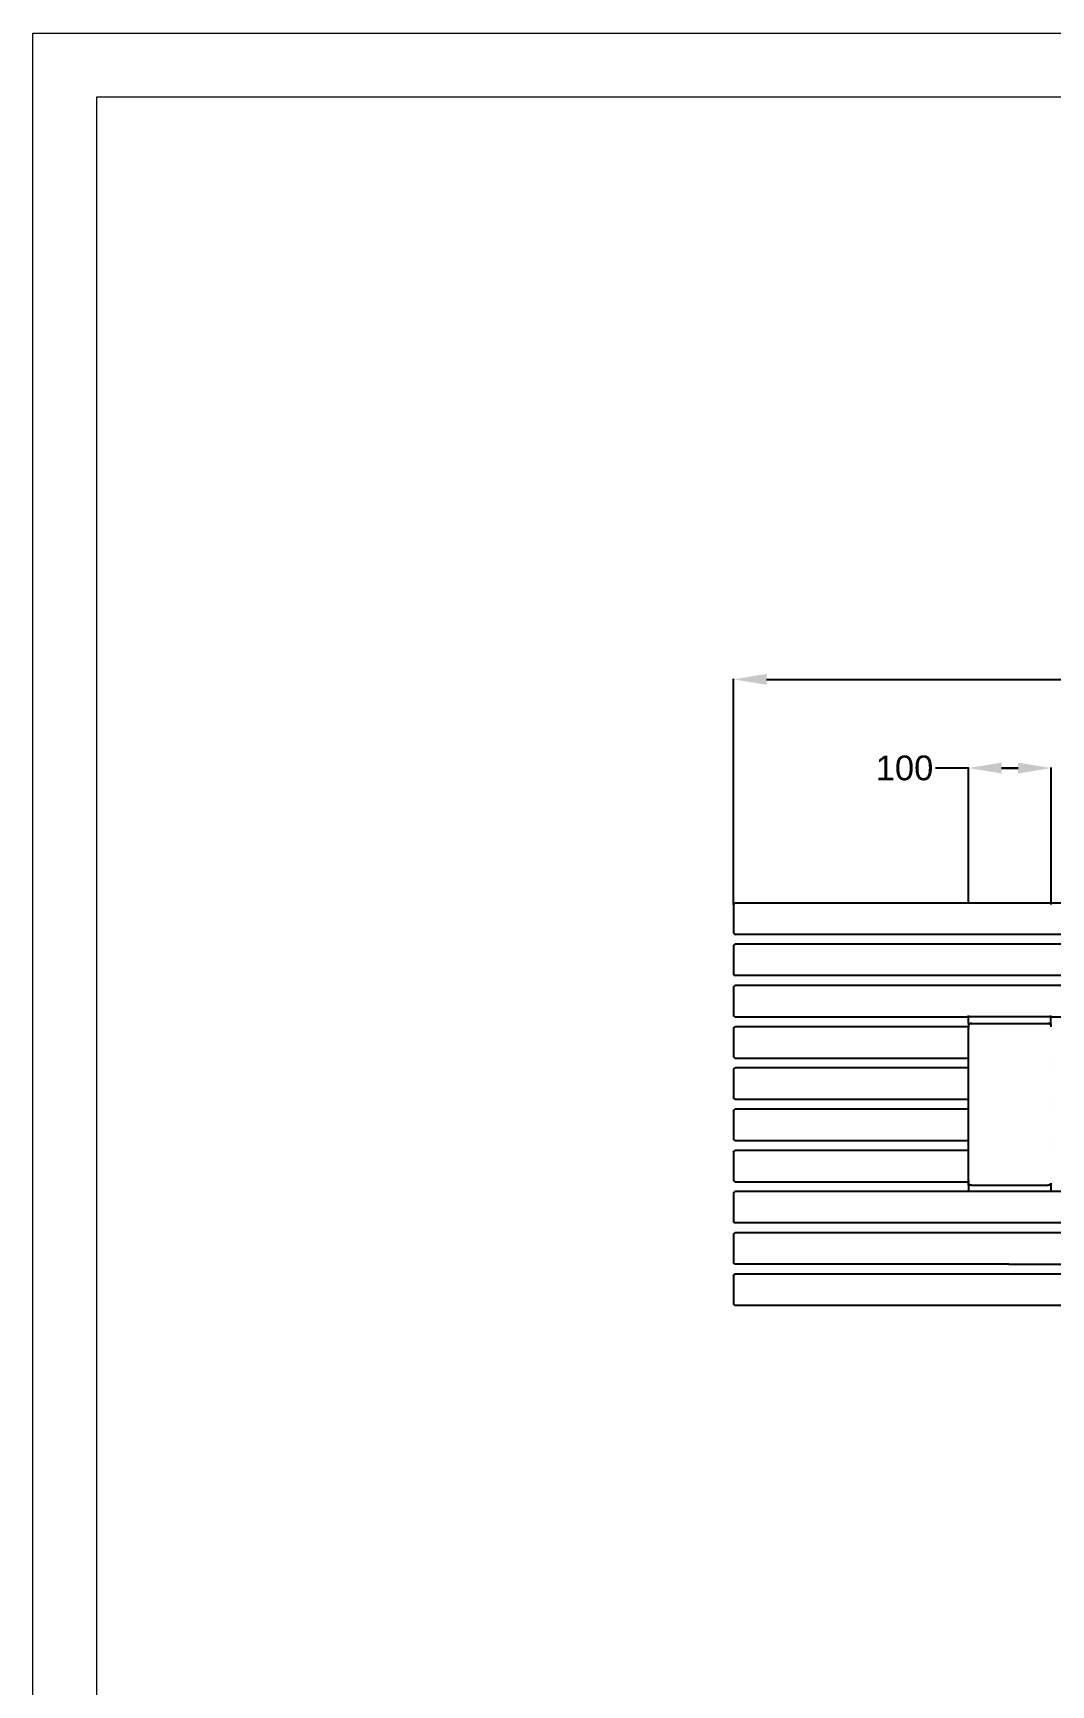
# Model space of a CAD drawing. Header units: millimetres. Extents: x 21 to 5427, y 20 to 4028.
# Drawn here: x 21 to 1255, y 2024 to 4028 of the extents above; entities that cross this region are included whole.
import ezdxf

# ---------------------------------------------------------------- set-up
doc = ezdxf.new("R2010")
doc.units = ezdxf.units.MM
doc.layers.add('DIMS', color=1, linetype='Continuous')
doc.layers.add('tabelka', color=155, linetype='Continuous')
doc.styles.get("Standard").update_dxf_attribs({"font": 'arial.ttf'})
doc.dimstyles.new('ISO-25', dxfattribs={"dimtxt": 2.5, "dimasz": 2.5, "dimexe": 1.25, "dimexo": 0.625, "dimtad": 1, "dimtxsty": 'Standard', "dimcen": 2.5, "dimadec": 0, "dimazin": 0, "dimtfac": 1, "dimtmove": 0, "dimatfit": 3, "dimfxl": 1, "dimarcsym": 0})

# ---------------------------------------------------------------- blocks, each defined once
blk = doc.blocks.new('*D15')
at = {"layer": 'Defpoints', "color": 0}
for p in [(3860.4, 3244), (870.4, 2970.1), (3860.4, 2970.6)]:
    blk.add_point(p, dxfattribs=at)
at = {"layer": 'DIMS', "color": 0, "lineweight": -2}
for p, q in [((870.4, 2970.6), (870.4, 3244.5)), ((910.4, 3244), (2314.4, 3244)), ((3820.4, 3244), (2416.3, 3244)), ((3860.4, 2971.1), (3860.4, 3244.5))]:
    blk.add_line(p, q, dxfattribs=at)
at = {"layer": 'DIMS', "color": 0}
for points in [[(910.4, 3250.7), (910.4, 3237.4), (870.4, 3244)], [(3820.4, 3237.4), (3820.4, 3250.7), (3860.4, 3244)]]:
    blk.add_solid(points, dxfattribs=at)
at = {"layer": 'DIMS', "color": 0, "insert": (2365.4, 3244), "char_height": 30, "attachment_point": 5}
blk.add_mtext('2990', dxfattribs=at)
blk = doc.blocks.new('*D16')
at = {"layer": 'Defpoints', "color": 0}
for p in [(1255.5, 3136.4), (1155.4, 2972.2), (1255.5, 2970.5)]:
    blk.add_point(p, dxfattribs=at)
at = {"layer": 'DIMS', "color": 0, "lineweight": -2}
for p, q in [((1155.4, 3136.4), (1115.4, 3136.4)), ((1155.4, 2972.7), (1155.4, 3136.9)), ((1195.4, 3136.4), (1215.5, 3136.4)), ((1215.5, 3136.4), (1195.4, 3136.4)), ((1255.5, 2971), (1255.5, 3136.9))]:
    blk.add_line(p, q, dxfattribs=at)
at = {"layer": 'DIMS', "color": 0}
for points in [[(1195.4, 3143.1), (1195.4, 3129.8), (1155.4, 3136.4)], [(1215.5, 3129.8), (1215.5, 3143.1), (1255.5, 3136.4)]]:
    blk.add_solid(points, dxfattribs=at)
at = {"layer": 'DIMS', "color": 0, "insert": (1077.7, 3136.4), "char_height": 30, "attachment_point": 5}
blk.add_mtext('100', dxfattribs=at)

msp = doc.modelspace()

# ---------------------------------------------------------------- linework, layer by layer
for p, q in [((870.5, 2971.1), (870.4, 2970.6)), ((870.4, 2970.6), (870.4, 2936.6)), ((870.7, 2971.6), (870.5, 2971.1)), ((871, 2972), (870.7, 2971.6)), ((871.4, 2972.3), (871, 2972)), ((871.4, 2972.3), (871.7, 2972.4)), ((871.7, 2972.4), (871.9, 2972.5)), ((872.4, 2972.6), (871.9, 2972.5)), ((1204.2, 2972.6), (872.4, 2972.6)), ((1450.7, 2972.6), (1204.2, 2972.6)), ((870.4, 2936.6), (870.5, 2936.1)), ((870.5, 2936.1), (870.7, 2935.6)), ((870.7, 2935.6), (871, 2935.2)), ((871, 2935.2), (871.4, 2934.9)), ((871.7, 2934.7), (871.4, 2934.9)), ((871.7, 2934.7), (871.9, 2934.7)), ((871.9, 2934.7), (872.4, 2934.6)), ((1204.2, 2934.6), (872.4, 2934.6)), ((1346.5, 2934.6), (1204.2, 2934.6)), ((870.4, 2920.6), (870.5, 2921.1)), ((870.4, 2920.6), (870.4, 2886.6)), ((870.5, 2921.1), (870.7, 2921.6)), ((870.7, 2921.6), (871, 2922)), ((871, 2922), (871.4, 2922.3)), ((871.7, 2922.4), (871.4, 2922.3)), ((871.7, 2922.4), (871.9, 2922.5)), ((871.9, 2922.5), (872.4, 2922.6)), ((1204.2, 2922.6), (872.4, 2922.6)), ((1346.5, 2922.6), (1204.2, 2922.6)), ((870.5, 2886.1), (870.4, 2886.6)), ((870.7, 2885.6), (870.5, 2886.1)), ((871, 2885.2), (870.7, 2885.6)), ((870.4, 2870.6), (870.5, 2871.1)), ((870.4, 2870.6), (870.4, 2836.6)), ((870.5, 2871.1), (870.7, 2871.6)), ((870.7, 2871.6), (871, 2872)), ((871.4, 2884.9), (871, 2885.2)), ((871, 2872), (871.4, 2872.3)), ((871.4, 2884.9), (871.7, 2884.7)), ((871.7, 2872.4), (871.4, 2872.3)), ((871.7, 2884.7), (871.9, 2884.7)), ((871.7, 2872.4), (871.9, 2872.5)), ((872.4, 2884.6), (871.9, 2884.7)), ((871.9, 2872.5), (872.4, 2872.6)), ((1204.2, 2884.6), (872.4, 2884.6)), ((1204.2, 2872.6), (872.4, 2872.6)), ((1346.5, 2884.6), (1204.2, 2884.6)), ((1346.5, 2872.6), (1204.2, 2872.6)), ((870.5, 2836.1), (870.4, 2836.6)), ((870.7, 2835.6), (870.5, 2836.1)), ((871, 2835.2), (870.7, 2835.6)), ((871.4, 2834.9), (871, 2835.2)), ((871.4, 2834.9), (871.7, 2834.7)), ((871.7, 2834.7), (871.9, 2834.7)), ((872.4, 2834.6), (871.9, 2834.7)), ((872.4, 2834.6), (1155.4, 2834.6)), ((1155.4, 2835.6), (1155.4, 2836.1)), ((1155.4, 2834.6), (1155.4, 2834.9)), ((1155.4, 2826.6), (1155.4, 2834.6)), ((1155.4, 2834.6), (1155.4, 2834.6)), ((1255.4, 2834.6), (1155.4, 2834.6)), ((1155.4, 2826.6), (1255.4, 2826.6)), ((1155.4, 2826.6), (1155.4, 2824.1)), ((1156.1, 2825.5), (1155.7, 2825)), ((1156.6, 2825.8), (1156.1, 2825.5)), ((1157.2, 2826.1), (1156.6, 2825.8)), ((1157.9, 2826.4), (1157.2, 2826.1)), ((1158.6, 2826.5), (1157.9, 2826.4)), ((1159.4, 2826.6), (1158.6, 2826.5)), ((1159.4, 2826.6), (1251.4, 2826.6)), ((1252.2, 2826.5), (1251.4, 2826.6)), ((1252.9, 2826.4), (1252.2, 2826.5)), ((1253.6, 2826.1), (1252.9, 2826.4)), ((1254.2, 2825.8), (1253.6, 2826.1)), ((1254.7, 2825.5), (1254.2, 2825.8)), ((1255.1, 2825), (1254.7, 2825.5)), ((1255.4, 2835.6), (1255.4, 2836.1)), ((1255.4, 2834.6), (1255.4, 2834.9)), ((1255.4, 2826.6), (1255.4, 2834.6)), ((1255.4, 2834.6), (1255.4, 2834.6)), ((1255.4, 2834.6), (1346.5, 2834.6)), ((1255.4, 2826.6), (1255.4, 2824.1)), ((870.4, 2820.6), (870.5, 2821.1)), ((870.4, 2820.6), (870.4, 2786.6)), ((870.5, 2821.1), (870.7, 2821.6)), ((870.7, 2821.6), (871, 2822)), ((871, 2822), (871.4, 2822.3)), ((871.7, 2822.4), (871.4, 2822.3)), ((871.9, 2822.5), (871.7, 2822.4)), ((871.9, 2822.5), (872.4, 2822.6)), ((1155.4, 2822.6), (872.4, 2822.6)), ((1155.5, 2824.6), (1155.4, 2824.1)), ((1155.4, 2824.1), (1155.4, 2822.6)), ((1155.4, 2822.5), (1155.4, 2822.6)), ((1155.4, 2822.6), (1155.4, 2822.5)), ((1155.4, 2822.3), (1155.4, 2822.5)), ((1155.4, 2822), (1155.4, 2822.3)), ((1155.4, 2821.9), (1155.4, 2822)), ((1155.4, 2822), (1155.4, 2822)), ((1155.4, 2821.9), (1155.4, 2821.6)), ((1155.4, 2821.6), (1155.4, 2821.1)), ((1155.4, 2821), (1155.4, 2821.1)), ((1155.4, 2820.6), (1155.4, 2821)), ((1155.4, 2786.6), (1155.4, 2820.6)), ((1155.7, 2825), (1155.5, 2824.6)), ((1255.3, 2824.6), (1255.1, 2825)), ((1255.1, 2822.6), (1255.3, 2822.6)), ((1255.4, 2824.1), (1255.3, 2824.6)), ((1255.4, 2824.1), (1255.4, 2822.6)), ((870.5, 2786.1), (870.4, 2786.6)), ((870.7, 2785.6), (870.5, 2786.1)), ((871, 2785.2), (870.7, 2785.6)), ((1155.4, 2786.2), (1155.4, 2786.6)), ((1155.4, 2786.1), (1155.4, 2786.2)), ((1155.4, 2785.6), (1155.4, 2786.1)), ((1155.4, 2785.2), (1155.4, 2785.6)), ((870.4, 2770.6), (870.5, 2771.1)), ((870.4, 2770.6), (870.4, 2736.6)), ((870.5, 2771.1), (870.7, 2771.6)), ((870.7, 2771.6), (871, 2772)), ((871.4, 2784.9), (871, 2785.2)), ((871, 2772), (871.4, 2772.3)), ((871.4, 2784.9), (871.7, 2784.7)), ((871.7, 2772.4), (871.4, 2772.3)), ((871.7, 2784.7), (871.9, 2784.7)), ((871.7, 2772.4), (871.9, 2772.5)), ((872.4, 2784.6), (871.9, 2784.7)), ((871.9, 2772.5), (872.4, 2772.6)), ((872.4, 2784.6), (1155.4, 2784.6)), ((1155.4, 2772.6), (872.4, 2772.6)), ((1155.4, 2784.9), (1155.4, 2785.2)), ((1155.4, 2784.6), (1155.4, 2784.9)), ((1155.4, 2784.6), (1155.4, 2784.6)), ((1155.4, 2772.6), (1155.4, 2784.6)), ((1155.4, 2772.5), (1155.4, 2772.6)), ((1155.4, 2772.3), (1155.4, 2772.5)), ((1155.4, 2772), (1155.4, 2772.3)), ((1155.4, 2771.6), (1155.4, 2772)), ((1155.4, 2771.1), (1155.4, 2771.6)), ((1155.4, 2771), (1155.4, 2771.1)), ((1155.4, 2770.6), (1155.4, 2771)), ((1155.4, 2736.6), (1155.4, 2770.6)), ((1255.1, 2784.6), (1255.3, 2784.6)), ((1255.3, 2772.6), (1255.1, 2772.6)), ((870.5, 2736.1), (870.4, 2736.6)), ((870.7, 2735.6), (870.5, 2736.1)), ((871, 2735.2), (870.7, 2735.6)), ((871.4, 2734.9), (871, 2735.2)), ((871.4, 2734.9), (871.7, 2734.7)), ((871.7, 2734.7), (871.9, 2734.7)), ((872.4, 2734.6), (871.9, 2734.7)), ((872.4, 2734.6), (1155.4, 2734.6)), ((1155.4, 2736.2), (1155.4, 2736.6)), ((1155.4, 2736.1), (1155.4, 2736.2)), ((1155.4, 2735.6), (1155.4, 2736.1)), ((1155.4, 2735.2), (1155.4, 2735.6)), ((1155.4, 2734.9), (1155.4, 2735.2)), ((1155.4, 2734.6), (1155.4, 2734.9)), ((1155.4, 2734.6), (1155.4, 2734.6)), ((1155.4, 2722.6), (1155.4, 2734.6)), ((1255.1, 2734.6), (1255.3, 2734.6)), ((870.4, 2720.6), (870.5, 2721.1)), ((870.4, 2720.6), (870.4, 2686.6)), ((870.5, 2721.1), (870.7, 2721.6)), ((870.7, 2721.6), (871, 2722)), ((871, 2722), (871.4, 2722.3)), ((871.7, 2722.4), (871.4, 2722.3)), ((871.7, 2722.4), (871.9, 2722.5)), ((871.9, 2722.5), (872.4, 2722.6)), ((1155.4, 2722.6), (872.4, 2722.6)), ((1155.4, 2722.5), (1155.4, 2722.6)), ((1155.4, 2722.3), (1155.4, 2722.5)), ((1155.4, 2722), (1155.4, 2722.3)), ((1155.4, 2721.6), (1155.4, 2722)), ((1155.4, 2721.1), (1155.4, 2721.6)), ((1155.4, 2721), (1155.4, 2721.1)), ((1155.4, 2720.6), (1155.4, 2721)), ((1155.4, 2686.6), (1155.4, 2720.6)), ((1255.3, 2722.6), (1255.1, 2722.6)), ((870.5, 2686.1), (870.4, 2686.6)), ((870.7, 2685.6), (870.5, 2686.1)), ((871, 2685.2), (870.7, 2685.6)), ((871.4, 2684.9), (871, 2685.2)), ((1155.4, 2686.2), (1155.4, 2686.6)), ((1155.4, 2686.1), (1155.4, 2686.2)), ((1155.4, 2685.6), (1155.4, 2686.1)), ((1155.4, 2685.2), (1155.4, 2685.6)), ((1155.4, 2684.9), (1155.4, 2685.2)), ((870.4, 2670.6), (870.5, 2671.1)), ((870.4, 2670.6), (870.4, 2636.6)), ((870.5, 2671.1), (870.7, 2671.6)), ((870.7, 2671.6), (871, 2672)), ((871, 2672), (871.4, 2672.3)), ((871.4, 2684.9), (871.7, 2684.7)), ((871.7, 2672.4), (871.4, 2672.3)), ((871.7, 2684.7), (871.9, 2684.7)), ((871.7, 2672.4), (871.9, 2672.5)), ((872.4, 2684.6), (871.9, 2684.7)), ((871.9, 2672.5), (872.4, 2672.6)), ((872.4, 2684.6), (1155.4, 2684.6)), ((1155.4, 2672.6), (872.4, 2672.6)), ((1155.4, 2684.6), (1155.4, 2684.9)), ((1155.4, 2672.6), (1155.4, 2684.6)), ((1155.4, 2684.6), (1155.4, 2684.6)), ((1155.4, 2672.5), (1155.4, 2672.6)), ((1155.4, 2672.3), (1155.4, 2672.5)), ((1155.4, 2672), (1155.4, 2672.3)), ((1155.4, 2671.6), (1155.4, 2672)), ((1155.4, 2671.1), (1155.4, 2671.6)), ((1155.4, 2671), (1155.4, 2671.1)), ((1155.4, 2670.6), (1155.4, 2671)), ((1155.4, 2636.6), (1155.4, 2670.6)), ((1255.1, 2684.6), (1255.3, 2684.6)), ((1255.3, 2672.6), (1255.1, 2672.6)), ((870.5, 2636.1), (870.4, 2636.6)), ((870.7, 2635.6), (870.5, 2636.1)), ((871, 2635.2), (870.7, 2635.6)), ((871.4, 2634.9), (871, 2635.2)), ((871.4, 2634.9), (871.7, 2634.7)), ((871.7, 2634.7), (871.9, 2634.7)), ((872.4, 2634.6), (871.9, 2634.7)), ((872.4, 2634.6), (1155.4, 2634.6)), ((1155.4, 2636.2), (1155.4, 2636.6)), ((1155.4, 2636.1), (1155.4, 2636.2)), ((1155.4, 2635.6), (1155.4, 2636.1)), ((1155.4, 2635.6), (1155.4, 2635.2)), ((1155.4, 2635.2), (1155.4, 2634.9)), ((1155.4, 2634.9), (1155.4, 2634.6)), ((1155.4, 2634.6), (1155.4, 2634.6)), ((1155.4, 2634.6), (1155.4, 2634.6)), ((1155.4, 2633), (1155.4, 2634.6)), ((1155.4, 2633), (1155.5, 2632.6)), ((1155.4, 2630.6), (1155.4, 2633)), ((1159.4, 2630.6), (1155.4, 2630.6)), ((1155.4, 2630.6), (1155.4, 2622.6)), ((1155.5, 2632.6), (1155.7, 2632.1)), ((1155.7, 2632.1), (1156.1, 2631.7)), ((1156.1, 2631.7), (1156.6, 2631.3)), ((1156.6, 2631.3), (1157.2, 2631)), ((1157.2, 2631), (1157.9, 2630.8)), ((1157.9, 2630.8), (1158.6, 2630.6)), ((1158.6, 2630.6), (1159.4, 2630.6)), ((1159.4, 2630.6), (1251.4, 2630.6)), ((1251.4, 2630.6), (1252.2, 2630.6)), ((1255.4, 2630.6), (1251.4, 2630.6)), ((1252.2, 2630.6), (1252.9, 2630.8)), ((1252.9, 2630.8), (1253.6, 2631)), ((1253.6, 2631), (1254.2, 2631.3)), ((1254.2, 2631.3), (1254.7, 2631.7)), ((1254.7, 2631.7), (1255.1, 2632.1)), ((1255.1, 2634.6), (1255.3, 2634.6)), ((1255.1, 2632.1), (1255.3, 2632.6)), ((1255.3, 2632.6), (1255.4, 2633)), ((1255.4, 2633), (1255.4, 2630.6)), ((1255.4, 2630.6), (1255.4, 2622.6)), ((870.4, 2620.6), (870.5, 2621.1)), ((870.4, 2620.6), (870.4, 2586.6)), ((870.5, 2621.1), (870.7, 2621.6)), ((870.7, 2621.6), (871, 2622)), ((871, 2622), (871.4, 2622.3)), ((871.7, 2622.4), (871.4, 2622.3)), ((871.7, 2622.4), (871.9, 2622.5)), ((871.9, 2622.5), (872.4, 2622.6)), ((1155.4, 2622.6), (872.4, 2622.6)), ((1155.4, 2622.6), (1155.4, 2622.5)), ((1255.4, 2622.6), (1155.4, 2622.6)), ((1155.4, 2622.3), (1155.4, 2622)), ((1255.4, 2622.6), (1255.4, 2622.5)), ((1346.5, 2622.6), (1255.4, 2622.6)), ((1255.4, 2622.5), (1255.4, 2622.5)), ((1255.4, 2622.3), (1255.4, 2622)), ((870.5, 2586.1), (870.4, 2586.6)), ((870.7, 2585.6), (870.5, 2586.1)), ((871, 2585.2), (870.7, 2585.6)), ((871.4, 2584.9), (871, 2585.2)), ((870.4, 2570.6), (870.5, 2571.1)), ((870.4, 2570.6), (870.4, 2536.6)), ((870.5, 2571.1), (870.7, 2571.6)), ((870.7, 2571.6), (871, 2572)), ((871, 2572), (871.4, 2572.3)), ((871.4, 2584.9), (871.7, 2584.7)), ((871.7, 2572.4), (871.4, 2572.3)), ((871.7, 2584.7), (871.9, 2584.7)), ((871.7, 2572.4), (871.9, 2572.5)), ((872.4, 2584.6), (871.9, 2584.7)), ((871.9, 2572.5), (872.4, 2572.6)), ((1204.2, 2584.6), (872.4, 2584.6)), ((1204.2, 2572.6), (872.4, 2572.6)), ((1346.5, 2584.6), (1204.2, 2584.6)), ((1346.5, 2572.6), (1204.2, 2572.6)), ((870.5, 2536.1), (870.4, 2536.6)), ((870.7, 2535.6), (870.5, 2536.1)), ((871, 2535.2), (870.7, 2535.6)), ((871.4, 2534.9), (871, 2535.2)), ((871.4, 2534.9), (871.7, 2534.7)), ((871.7, 2534.7), (871.9, 2534.7)), ((872.4, 2534.6), (871.9, 2534.7)), ((1204.2, 2534.6), (872.4, 2534.6)), ((1204.2, 2534.6), (1346.5, 2534.6)), ((870.4, 2520.6), (870.5, 2521.1)), ((870.4, 2520.6), (870.4, 2486.6)), ((870.5, 2521.1), (870.7, 2521.6)), ((870.7, 2521.6), (871, 2522)), ((871, 2522), (871.4, 2522.3)), ((871.7, 2522.4), (871.4, 2522.3)), ((871.7, 2522.4), (871.9, 2522.5)), ((871.9, 2522.5), (872.4, 2522.6)), ((1204.2, 2522.6), (872.4, 2522.6)), ((1346.5, 2522.6), (1204.2, 2522.6)), ((870.5, 2486.1), (870.4, 2486.6)), ((870.7, 2485.6), (870.5, 2486.1)), ((871, 2485.2), (870.7, 2485.6)), ((871.4, 2484.9), (871, 2485.2)), ((871.4, 2484.9), (871.7, 2484.7)), ((871.7, 2484.7), (871.9, 2484.7)), ((872.4, 2484.6), (871.9, 2484.7)), ((1204.2, 2484.6), (872.4, 2484.6)), ((1440.4, 2484.6), (1204.2, 2484.6))]:
    msp.add_line(p, q)
at = {"layer": 'tabelka', "lineweight": 5}
for points in [[(20.5, 4028), (5426.9, 4028), (5426.9, 20.4), (20.5, 20.4)], [(97.9, 3950.6), (5349.5, 3950.6), (5349.5, 97.8), (97.9, 97.8)]]:
    msp.add_lwpolyline(points, close=True, dxfattribs=at)

# ---------------------------------------------------------------- dimensions: what is measured, and where the dimension line sits
at = {"layer": 'DIMS'}
dim = msp.add_linear_dim(base=(3860.4, 3244), p1=(870.4, 2970.1), p2=(3860.4, 2970.6), dimstyle='ISO-25', override={"dimscale": 1, "dimtxt": 30, "dimasz": 40, "dimexe": 0.5, "dimexo": 0.5, "dimgap": 6, "dimtad": 0, "dimtih": 1, "dimtoh": 1, "dimdec": 0, "dimlfac": 1, "dimzin": 0, "dimadec": 2, "dimtfac": 2, "dimtdec": 1, "dimtzin": 0}, dxfattribs=at)
dim.commit()
dim.dimension.update_dxf_attribs({"geometry": '*D15', "text_midpoint": (2365.4, 3244)})
dim = msp.add_linear_dim(base=(1255.5, 3136.4), p1=(1155.4, 2972.2), p2=(1255.5, 2970.5), dimstyle='ISO-25', override={"dimscale": 1, "dimtxt": 30, "dimasz": 40, "dimexe": 0.5, "dimexo": 0.5, "dimgap": 6, "dimtad": 0, "dimtih": 1, "dimtoh": 1, "dimdec": 0, "dimlfac": 1, "dimzin": 0, "dimadec": 2, "dimtfac": 2, "dimtdec": 1, "dimtzin": 0}, dxfattribs=at)
dim.commit()
dim.dimension.update_dxf_attribs({"geometry": '*D16', "text_midpoint": (1077.7, 3136.4), "dimtype": 160})

doc.saveas('drawing.dxf')
